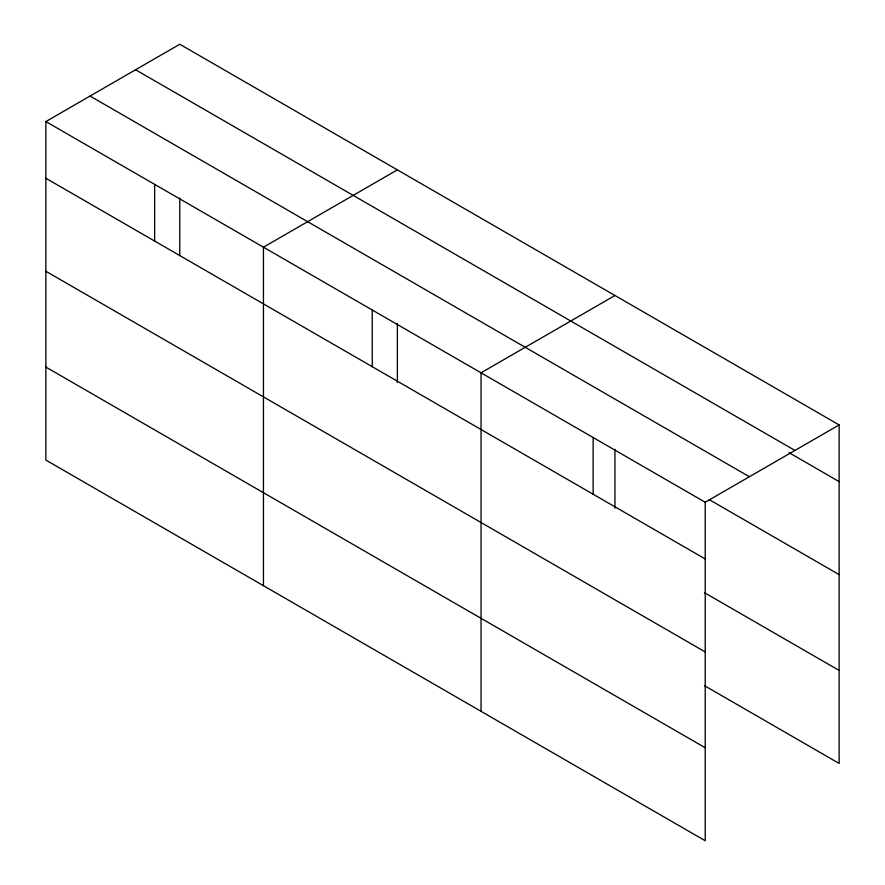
<?xml version="1.0" encoding="UTF-8"?>
<svg xmlns="http://www.w3.org/2000/svg" width="885" height="885" viewBox="0 0 885 885"><rect width="100%" height="100%" fill="white"/><g stroke="black" fill="none" stroke-linecap="round" stroke-linejoin="round"><path stroke-width="1.33" d="M45.865 121.566L705.223 502.249L705.223 840.75L45.865 460.078L45.865 121.566L179.777 44.25L839.135 424.922L839.135 763.434L704.394 685.632M397.365 169.876L263.453 247.192L263.453 585.693M614.953 295.502L481.042 372.817L481.042 711.319M705.223 502.249L839.135 424.922M135.593 69.76L794.94 450.443M789.055 452.7L839.135 481.617M90.06 96.056L749.407 476.727M709.162 499.571L839.135 574.619M45.865 178.261L705.223 558.944M704.394 592.64L839.135 670.432M45.865 271.264L705.223 651.935M45.865 367.076L705.223 747.748M614.953 449.292L614.953 508.156M593.127 437.533L593.127 494.228M397.365 323.667L397.365 382.53M372.242 310.004L372.242 366.7M179.777 198.052L179.777 255.533M154.654 184.379L154.654 241.074"/></g></svg>
